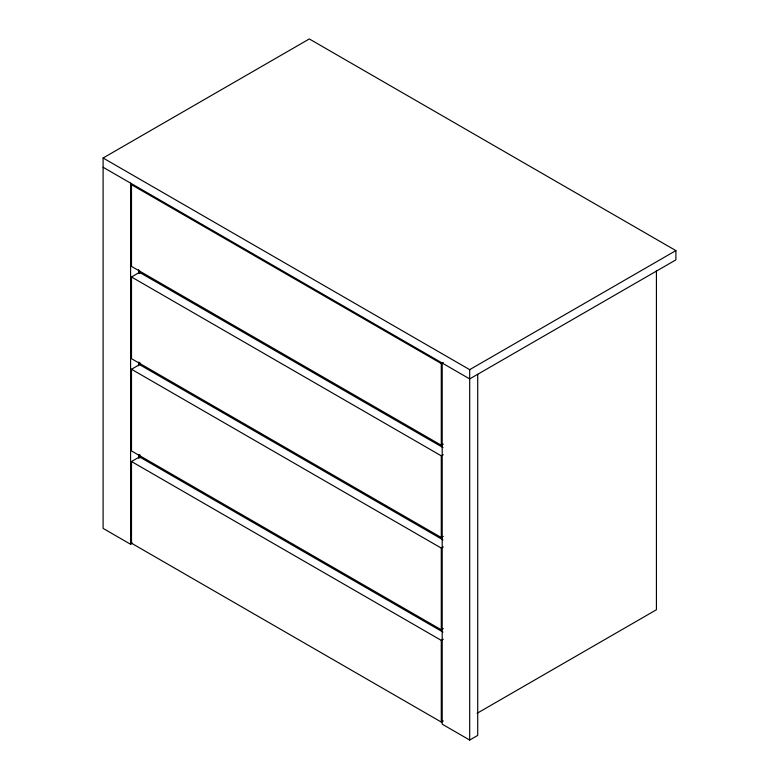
<?xml version="1.0" encoding="UTF-8"?>
<svg xmlns="http://www.w3.org/2000/svg" width="779" height="779" viewBox="0 0 779 779"><rect width="100%" height="100%" fill="white"/><g stroke="black" fill="none" stroke-linecap="round" stroke-linejoin="round"><path stroke-width="1.17" d="M132.596 543.119L130.59 544.268L103.101 528.396L103.101 158.001L309.312 38.95L675.899 250.604L675.899 259.865L469.688 378.915L103.101 167.261M443.29 536.371L441.284 537.52L131.505 358.681L131.505 276.993L139.529 272.368L442.978 447.555M443.29 628.634L441.284 629.792L131.505 450.944L131.505 369.265L139.529 364.63L442.978 539.828M443.29 720.906L441.284 722.055L131.505 543.216L131.505 461.528L139.529 456.903L442.978 632.09M443.29 444.098L441.284 445.257L131.505 266.408L131.505 184.72L441.284 363.569L443.29 362.41M103.101 158.001L469.688 369.655L675.899 250.604M131.505 276.993L441.284 455.842L443.29 454.683M131.505 369.265L441.284 548.104L443.29 546.946M131.505 461.528L441.284 640.377L443.29 639.218M477.108 713.282L656.424 609.753L656.424 270.508M442.199 363.043L442.199 724.178L469.688 740.05L477.712 735.425L477.712 374.28M469.688 369.655L469.688 740.05M441.284 363.569L441.284 445.257M441.284 455.842L441.284 537.52M441.284 548.104L441.284 629.792M441.284 640.377L441.284 722.055M139.762 271.17L139.762 273.526M139.762 362.264L139.762 364.621M139.762 454.537L139.762 458.062M138.613 269.7L138.613 273.351M138.613 362.118L138.613 365.76M138.613 454.527L138.613 458.179M130.59 183.133L130.59 544.268"/></g></svg>
